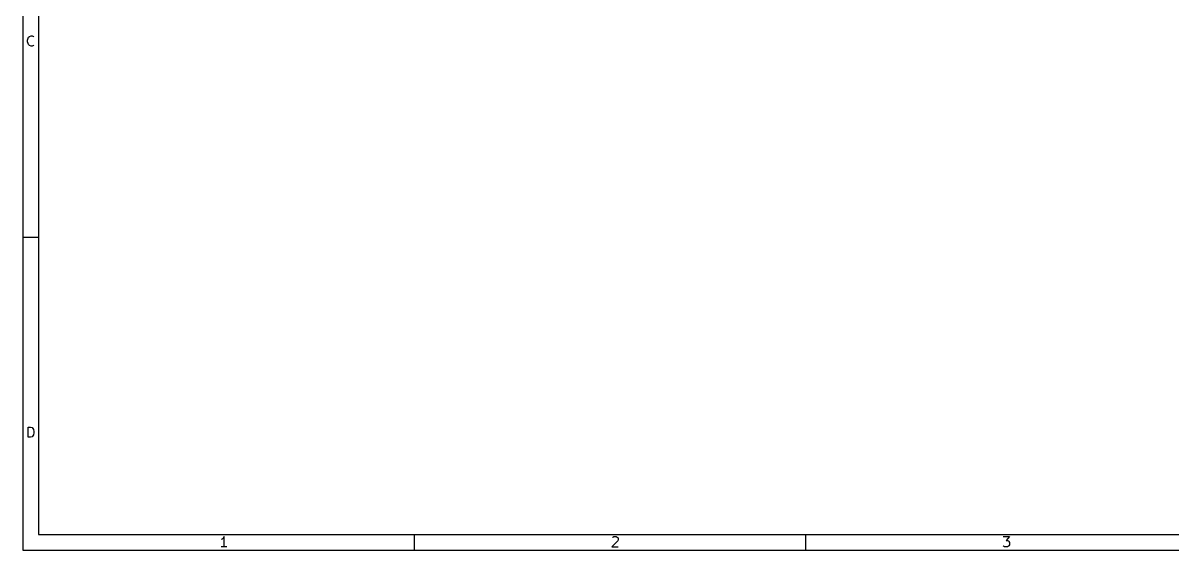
# Model space of a CAD drawing. Extents: x -80 to 197, y -68 to 122.
# Drawn here: x -80.2 to 66.7, y -67.9 to -0.6 of the extents above; entities that cross this region are included whole.
import ezdxf

# ---------------------------------------------------------------- set-up
doc = ezdxf.new("R2010")
doc.units = 0
doc.header["$MEASUREMENT"] = 0
doc.layers.add('BLACK', color=7, linetype='CONTINUOUS')

msp = doc.modelspace()

# ---------------------------------------------------------------- linework, layer by layer
at = {"layer": 'BLACK', "linetype": 'CONTINUOUS'}
for p, q in [((-80.17, 122.08), (-80.17, -67.9272)), ((-78.17, 120.08), (-78.17, -65.9272)), ((-79.5724, -2.76524), (-79.5105, -2.51762)), ((-79.5724, -2.95095), (-79.5724, -2.76524)), ((-79.5105, -2.51762), (-79.4486, -2.39381)), ((-79.4486, -2.39381), (-79.3248, -2.27)), ((-79.3248, -2.27), (-79.139, -2.20809)), ((-79.139, -2.20809), (-79.0152, -2.20809)), ((-79.0152, -2.20809), (-78.8295, -2.27)), ((-78.8295, -2.27), (-78.7676, -2.3319)), ((-79.5105, -3.19857), (-79.5724, -2.95095)), ((-79.4486, -3.32238), (-79.5105, -3.19857)), ((-79.3248, -3.44619), (-79.4486, -3.32238)), ((-79.139, -3.50809), (-79.3248, -3.44619)), ((-79.0152, -3.50809), (-79.139, -3.50809)), ((-78.8295, -3.44619), (-79.0152, -3.50809)), ((-78.7676, -3.38428), (-78.8295, -3.44619)), ((-80.17, -27.92), (-78.17, -27.92)), ((-79.5105, -53.5081), (-79.5105, -52.2081)), ((-79.5105, -52.2081), (-79.201, -52.2081)), ((-79.201, -52.2081), (-79.0152, -52.27)), ((-79.0152, -52.27), (-78.8914, -52.3938)), ((-78.8914, -52.3938), (-78.8295, -52.5176)), ((-78.8295, -52.5176), (-78.7676, -52.7652)), ((-78.7676, -52.7652), (-78.7676, -52.951)), ((-79.201, -53.5081), (-79.5105, -53.5081)), ((-79.0152, -53.4462), (-79.201, -53.5081)), ((-78.8914, -53.3224), (-79.0152, -53.4462)), ((-78.8295, -53.1986), (-78.8914, -53.3224)), ((-78.7676, -52.951), (-78.8295, -53.1986)), ((-78.17, -65.9272), (194.832, -65.9272)), ((-30.17, -65.9272), (-30.17, -67.9272)), ((19.83, -65.9272), (19.83, -67.9272)), ((-54.7236, -66.5248), (-54.8474, -66.5867)), ((-54.1045, -67.5153), (-54.8474, -67.5153)), ((-54.5998, -66.401), (-54.7236, -66.5248)), ((-54.476, -66.2153), (-54.5998, -66.401)), ((-54.476, -67.5153), (-54.476, -66.2153)), ((-4.16643, -66.7724), (-4.90929, -67.5153)), ((-4.90929, -67.5153), (-4.10452, -67.5153)), ((-4.84738, -66.3391), (-4.78548, -66.2772)), ((-4.78548, -66.2772), (-4.66167, -66.2153)), ((-4.66167, -66.2153), (-4.35214, -66.2153)), ((-4.35214, -66.2153), (-4.22833, -66.2772)), ((-4.22833, -66.2772), (-4.16643, -66.3391)), ((-4.16643, -66.3391), (-4.10452, -66.4629)), ((-4.10452, -66.5867), (-4.16643, -66.7724)), ((-4.10452, -66.4629), (-4.10452, -66.5867)), ((45.0907, -66.2153), (45.8955, -66.2153)), ((45.1526, -67.4534), (45.0907, -67.3915)), ((45.2764, -67.5153), (45.1526, -67.4534)), ((45.6479, -67.5153), (45.2764, -67.5153)), ((45.8955, -66.2153), (45.4621, -66.7105)), ((45.4621, -66.7105), (45.6479, -66.7105)), ((45.6479, -66.7105), (45.7717, -66.7724)), ((45.7717, -67.4534), (45.6479, -67.5153)), ((45.7717, -66.7724), (45.8336, -66.8343)), ((45.8336, -67.3915), (45.7717, -67.4534)), ((45.8336, -66.8343), (45.8955, -66.9582)), ((45.8955, -67.2677), (45.8336, -67.3915)), ((45.8955, -66.9582), (45.8955, -67.2677)), ((-80.17, -67.9272), (196.832, -67.9272))]:
    msp.add_line(p, q, dxfattribs=at)

doc.saveas('drawing.dxf')
